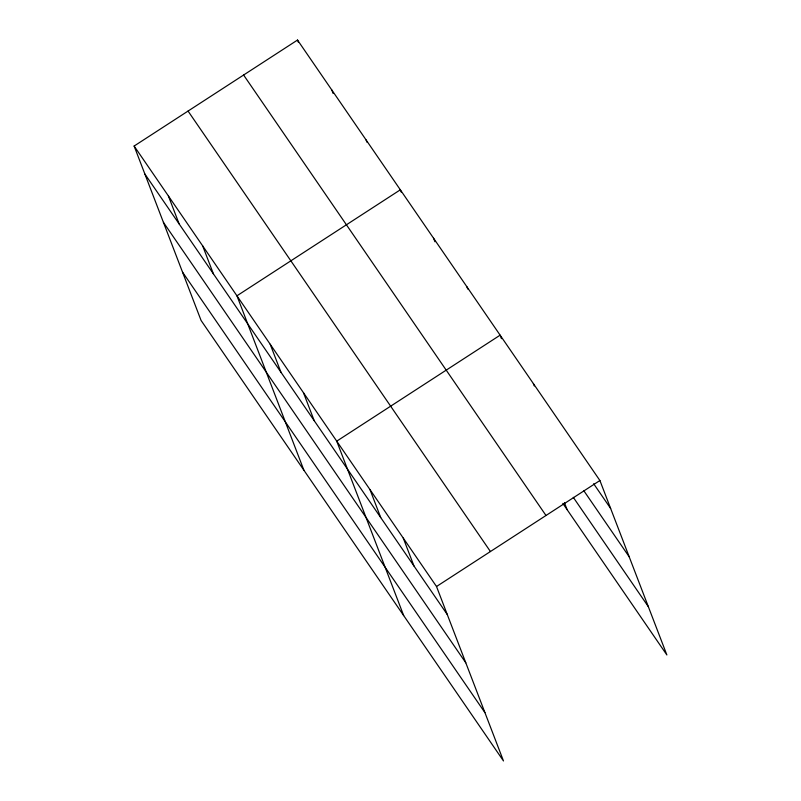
<?xml version="1.0" encoding="UTF-8"?>
<svg xmlns="http://www.w3.org/2000/svg" width="801" height="801" viewBox="0 0 801 801"><rect width="100%" height="100%" fill="white"/><g stroke="black" fill="none" stroke-linecap="round" stroke-linejoin="round"><path stroke-width="1.2" d="M134.127 146.042L436.515 586.512L503.479 760.95L201.091 320.48L134.127 146.042L297.521 40.05L599.909 480.52L666.873 654.958L562.833 503.418M436.515 586.512L599.909 480.52M593.661 483.734L610.642 508.475M583.899 490.843L629.196 556.815M573.296 497.341L648.309 606.617M243.604 75.024L545.992 515.494M188.055 111.069L490.432 551.539M144.861 174.007L447.248 614.477M163.414 222.338L465.802 662.807M182.538 272.14L484.915 712.61M533.386 383.619L534.277 385.942M501.466 338.663L500.124 335.168L336.73 441.161L403.684 615.599M564.435 502.698L567.078 509.596M466.863 286.718L467.754 289.041M433.601 238.257L434.943 241.752M401.231 192.14L400.34 189.807L236.946 295.799L303.899 470.237M366.067 139.895L366.958 142.218M331.794 89.972L333.136 93.467M297.521 40.05L298.423 42.383M403.253 538.062L413.987 566.017M369.992 489.611L380.725 517.566M303.469 392.71L314.202 420.665M270.207 344.26L280.941 372.215M202.673 245.887L213.406 273.842M168.4 195.965L179.134 223.92"/></g></svg>
